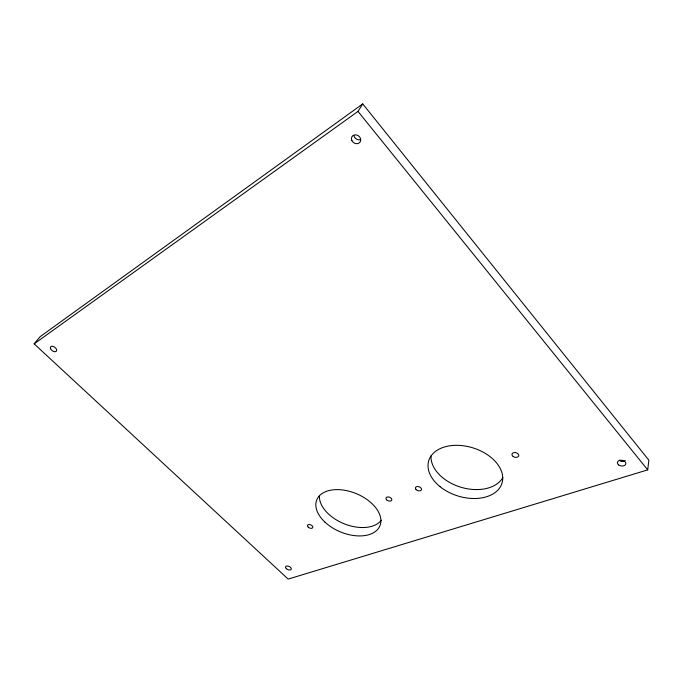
<?xml version="1.0" encoding="UTF-8"?>
<svg xmlns="http://www.w3.org/2000/svg" width="683" height="683" viewBox="0 0 683 683"><rect width="100%" height="100%" fill="white"/><g stroke="black" fill="none" stroke-linecap="round" stroke-linejoin="round"><path stroke-width="1.02" d="M647.706 469.87L648.85 460.171L362.733 103.901L40.101 336.693L34.15 343.856L288.166 579.099L647.706 469.87L358.003 111.406L362.733 103.901M34.15 343.856L358.003 111.406M502.85 477.571A37.966 25.237 17 0 1 460.812 487.201A37.966 25.237 17 0 1 431.016 455.851M381.336 520.215A33.86 20.78 22.3 0 1 344.445 523.895A33.86 20.78 22.3 0 1 319.422 495.687M623.127 461.213A11.38 7.65 8.6 0 1 620.224 460.726M625.346 460.598A4.286 2.869 8.8 0 1 619.336 460.137M360.445 139.648A4.858 4.183 37.1 0 1 353.888 135.661M440.057 486.672A38.308 25.203 17.1 0 0 501.817 483.718A38.308 25.203 17.1 0 0 454.272 445.376A38.308 25.203 17.1 0 0 440.057 486.672M513.138 456.475A3.492 2.356 14.4 0 0 518.73 455.843A3.492 2.356 14.4 0 0 514.214 452.547A3.492 2.356 14.4 0 0 513.138 456.475M416.075 489.54A3.167 2.023 19.4 0 0 421.326 490.044A3.167 2.023 19.4 0 0 418.022 486.552A3.167 2.023 19.4 0 0 416.075 489.54M386.612 499.802A3.082 1.929 20.8 0 0 391.658 500.323A3.082 1.929 20.8 0 0 388.388 496.934A3.082 1.929 20.8 0 0 386.612 499.802M324.929 522.111A34.133 20.712 22.4 0 0 379.628 526.456A34.133 20.712 22.4 0 0 340.544 489.762A34.133 20.712 22.4 0 0 324.929 522.111M308.221 527.122A2.852 1.673 23.7 0 0 312.754 527.652A2.852 1.673 23.7 0 0 309.57 524.553A2.852 1.673 23.7 0 0 308.221 527.122M618.619 464.935A4.311 2.869 8.9 0 0 625.756 464.209A4.311 2.869 8.9 0 0 620.463 460.257A4.311 2.869 8.9 0 0 618.619 464.935M286.322 568.657A3.082 1.699 24 0 0 291.197 569.323A3.082 1.699 24 0 0 287.697 566.045A3.082 1.699 24 0 0 286.322 568.657M50.662 348.859A3.594 2.117 36.1 0 0 56.117 351.412A3.594 2.117 36.1 0 0 53.803 346.699A3.594 2.117 36.1 0 0 50.662 348.859M351.907 140.621A4.883 4.192 36.9 0 0 359.941 142.26A4.883 4.192 36.9 0 0 356.398 134.91A4.883 4.192 36.9 0 0 351.907 140.621"/></g></svg>
